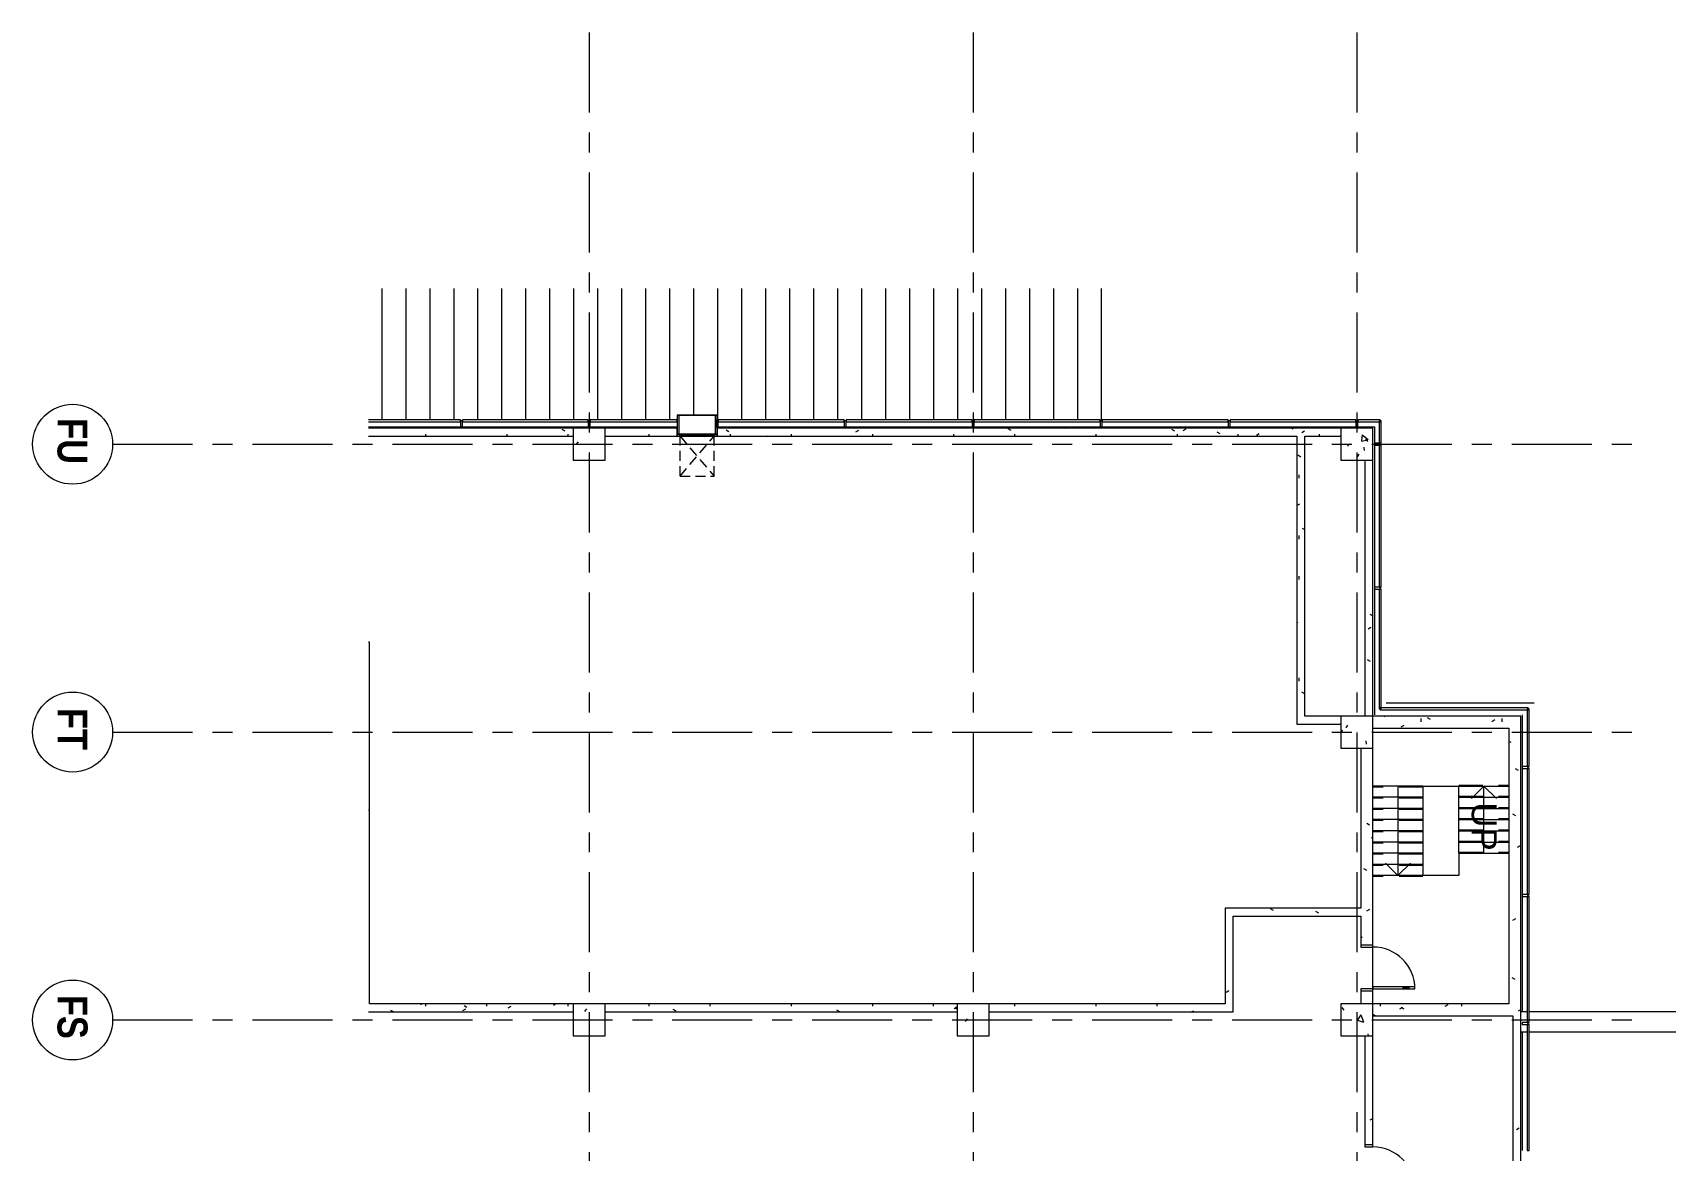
# Model space of a CAD drawing. Header units: millimetres. Extents: x 1188965 to 1321470, y -617248 to -452266.
# Drawn here: x 1188965 to 1229802, y -486118 to -458165 of the extents above; entities that cross this region are included whole.
import ezdxf

# ---------------------------------------------------------------- set-up
doc = ezdxf.new("R2010")
doc.units = ezdxf.units.MM
for name, pattern in [('Access Line', [382.3, 250, -132.3]), ('Centre', [7937.5, 1587.5, -1190.625, 3968.75, -1190.625]), ('Demolished', [1785.9375, 1190.625, -595.3125]), ('IDA - Grid Line', [3500, 2000, -500, 500, -500]), ('Overhead', [992.1875, 595.3125, -396.875])]:
    doc.linetypes.add(name, pattern=pattern)
doc.layers.get('0').update_dxf_attribs({"color": 2})
for name, color, linetype, lineweight in [('A-_--------_-3', 7, 'Continuous', 9), ('A-_ANOTGRID_E', 7, 'Continuous', 9), ('A-_CLAD----_E', 7, 'Continuous', 9), ('A-_CLAD----_E1', 7, 'Continuous', 9), ('A-_DOOR----_E', 7, 'Continuous', 9), ('A-_FLOR----_E', 7, 'Continuous', 9), ('A-_ROOFPATT_H', 7, 'Continuous', 9), ('A-_STRC----_E', 7, 'Continuous', 9), ('A-_WALL----_E', 7, 'Continuous', 9), ('A-_WALL----_H', 7, 'Continuous', 9), ('A-_WIND----_E', 7, 'Continuous', 9), ('A-COLN----_E', 7, 'Continuous', 9), ('A-COLN----_E1', 7, 'Continuous', 9), ('Stair Paths', 7, 'Continuous', 9), ('Up Arrows', 7, 'Continuous', 9)]:
    doc.layers.add(name, color=color, linetype=linetype, lineweight=lineweight)
doc.layers.add('A-_ROOF----_E', color=7, linetype='Demolished', lineweight=9, true_color=0xffcc00)
doc.styles.add('Arial', font='arial.ttf', dxfattribs={"height": 625})
doc.styles.add('Arial Narrow_B', font='ARIALNB.TTF', dxfattribs={"height": 750})
pattern_1 = [(50, (0.0002, 0.0003), (1821.8403, -159.3907), [190.5, -2095.5]), (355, (0.0002, 0.0003), (-352.428, 1910.5674), [152.4, -1676.4]), (100.451, (151.8, -13.3), (1469.4262, 1751.166), [161.9, -1780.901]), (46.184, (0.0002, 508), (2710.791, -420.428), [285.75, -3143.25]), (96.636, (226, 473), (2374.0256, 2474.276), [242.85, -2671.351]), (351.184, (0.0002, 508), (2374.05, 2474.2525), [228.6, -2514.6]), (21, (254, 381), (1516.1442, -1022.6516), [190.5, -2095.5]), (326, (254, 381), (618.021, 1841.8805), [152.4, -1676.4]), (71.451, (380.3, 295.8), (2134.1713, 819.2124), [161.9, -1780.901]), (37.5, (0.0002, 0.0003), (30.88603, 845.5504), [83.82, -1572.26, 83.82, -3300.73]), (37.5, (0.0002, 0.0003), (30.88603, 845.5504), [-1739.9, -1617.98, 83.82, -1598.93]), (7.5, (0.0002, 0.0003), (668.1966, 1001.80575), [83.82, -886.46, 83.82, -2175.51]), (7.5, (0.0002, 0.0003), (668.1966, 1001.80575), [-1054.1, -1534.16, 83.82, -557.53]), (327.5, (-566.4, 0.0003), (1355.9093, -57.2896), [83.82, -551.18, 83.82, -4526.28]), (327.5, (-566.4, 0.0003), (1355.9093, -57.2896), [-718.82, -1897.38, 83.82, -2545.08]), (317.5, (-820.4, 0.0003), (1481.2932, 254.2664), [83.82, -741.68, 83.82, -3098.8]), (317.5, (-820.4, 0.0003), (1481.2932, 254.2664), [-909.32, -1231.9, 83.82, -1783.08])]

# ---------------------------------------------------------------- blocks, each defined once
blk = doc.blocks.new('1659_F10N-PROBE_A_XF10N_R25_rvt-1-PH1 LEVEL 2 - WWTP')
at = {"layer": 'A-_WALL----_H', "true_color": 0xd4d4d4}
h = blk.add_hatch(dxfattribs=at)
h.set_pattern_fill('FP_55', color=254, style=0, pattern_type=2)
h.set_pattern_definition([(0, (0, 0), (2032, 508), [83.82, -1440.18, 83.82, -1440.18, -8128]), (0, (0, 0), (2032, 508), [-3048, 83.82, -2964.18, 83.82, -1440.18, -3556]), (0, (0, 0), (2032, 508), [-7620, 83.82, -932.18, 83.82, -2456.18]), (120, (762, 254), (-1455.9409, 1505.76362), [83.82, -1440.18, 83.82, -1440.18, -8128]), (120, (762, 254), (-1455.9409, 1505.76362), [-3048, 83.82, -2964.18, 83.82, -1440.18, -3556]), (120, (762, 254), (-1455.9409, 1505.76362), [-7620, 83.82, -932.18, 83.82, -2456.18]), (240, (1016, 1270), (-576.0591, -2013.76362), [83.82, -1440.18, 83.82, -1440.18, -8128]), (240, (1016, 1270), (-576.0591, -2013.76362), [-3048, 83.82, -2964.18, 83.82, -1440.18, -3556]), (240, (1016, 1270), (-576.0591, -2013.76362), [-7620, 83.82, -932.18, 83.82, -2456.18])])
h.paths.add_polyline_path([(837307, 300829), (837507, 300829), (837507, 300856), (837307, 300856)])
at = {"layer": 'A-COLN----_E1'}
h = blk.add_hatch(dxfattribs=at)
h.set_pattern_fill('FP_20', color=252, angle=90, style=0, pattern_type=2)
h.set_pattern_definition(pattern_1)
h.paths.add_polyline_path([(832757, 325156), (832757, 325956), (831957, 325956), (831957, 325156)])
h = blk.add_hatch(dxfattribs=at)
h.set_pattern_fill('FP_19', color=252, angle=90, style=0, pattern_type=2)
h.set_pattern_definition(pattern_1)
h.paths.add_polyline_path([(839957, 325156), (839957, 325956), (839157, 325956), (839157, 325156)])
h = blk.add_hatch(dxfattribs=at)
h.set_pattern_fill('FP_18', color=252, angle=90, style=0, pattern_type=2)
h.set_pattern_definition([(50, (0.0002, 0.0003), (1821.8403, -159.3907), [190.5, -2095.5]), (355, (0.0002, 0.0003), (-352.428, 1910.5674), [152.4, -1676.4]), (100.451, (151.8, -13.3), (1469.4262, 1751.166), [161.9, -1780.901]), (46.184, (0.0002, 508), (2710.791, -420.428), [285.75, -3143.25]), (96.636, (226, 473), (2374.0256, 2474.276), [242.85, -2671.351]), (351.184, (0.0002, 508), (2374.05, 2474.2525), [228.6, -2514.6]), (21, (254, 381), (1516.1442, -1022.6516), [190.5, -2095.5]), (326, (254, 381), (618.021, 1841.8805), [152.4, -1676.4]), (71.451, (380.3, 295.8), (2134.1713, 819.2124), [161.9, -1780.901]), (37.5, (0.0002, 0.0003), (30.88603, 845.5504), [83.82, -1572.26, 83.82, -3300.73]), (37.5, (0.0002, 0.0003), (30.88603, 845.5504), [-1739.9, -1617.98, 83.82, -1598.93]), (7.5, (0.0002, 0.0003), (668.1966, 1001.80575), [83.82, -886.46, 83.82, -2175.51]), (7.5, (0.0002, 0.0003), (668.1966, 1001.80575), [-1054.1, -1534.16, 83.82, -557.53]), (327.5, (-566.4, 0.0003), (1355.9093, -57.2896), [83.82, -551.18, 83.82, -4526.28]), (327.5, (-566.4, 0.0003), (1355.9093, -57.2896), [-718.82, -1897.38, 83.82, -2545.08]), (317.5, (-820.4, 0.0003), (1481.2932, 254.2664), [83.82, -741.68, 83.82, -3098.8]), (317.5, (-820.4, 0.0003), (1481.2932, 254.2664), [-909.32, -1231.9, 83.82, -1783.08])])
h.paths.add_polyline_path([(846357, 325156), (847157, 325156), (847157, 325956), (846357, 325956)])
h = blk.add_hatch(dxfattribs=at)
h.set_pattern_fill('FP_23', color=252, angle=90, style=0, pattern_type=2)
h.set_pattern_definition([(50, (0.0002, 0.0003), (1821.8403, -159.3907), [190.5, -2095.5]), (355, (0.0002, 0.0003), (-352.428, 1910.5674), [152.4, -1676.4]), (100.451, (151.8, -13.3), (1469.4262, 1751.166), [161.9, -1780.901]), (46.184, (0.0002, 508), (2710.791, -420.428), [285.75, -3143.25]), (96.636, (226, 473), (2374.0256, 2474.276), [242.85, -2671.351]), (351.184, (0.0002, 508), (2374.05, 2474.2525), [228.6, -2514.6]), (21, (254, 381), (1516.1442, -1022.6516), [190.5, -2095.5]), (326, (254, 381), (618.021, 1841.8805), [152.4, -1676.4]), (71.451, (380.3, 295.8), (2134.1713, 819.2124), [161.9, -1780.901]), (37.5, (0.0002, 0.0003), (30.88603, 845.5504), [83.82, -1572.26, 83.82, -3300.73]), (37.5, (0.0002, 0.0003), (30.88603, 845.5504), [-1739.9, -1617.98, 83.82, -1598.93]), (7.5, (0.0002, 0.0003), (668.1966, 1001.80575), [83.82, -886.46, 83.82, -2175.51]), (7.5, (0.0002, 0.0003), (668.1966, 1001.80575), [-1054.1, -1534.16, 83.82, -557.53]), (327.5, (-566.4, 0.0003), (1355.9093, -57.2896), [83.82, -551.18, 83.82, -4526.28]), (327.5, (-566.4, 0.0003), (1355.9093, -57.2896), [-718.82, -1897.38, 83.82, -2545.08]), (317.5, (-820.4, 0.0003), (1481.2932, 254.2664), [83.82, -741.68, 83.82, -3098.8]), (317.5, (-820.4, 0.0003), (1481.2932, 254.2664), [-909.32, -1231.9, 83.82, -1783.08])])
h.paths.add_polyline_path([(847157, 315556), (847157, 316356), (846357, 316356), (846357, 315556), (846498, 315556)])
h = blk.add_hatch(dxfattribs=at)
h.set_pattern_fill('FP_21', color=252, angle=90, style=0, pattern_type=2)
h.set_pattern_definition([(50, (0.0002, 0.0003), (1821.8403, -159.3907), [190.5, -2095.5]), (355, (0.0002, 0.0003), (-352.428, 1910.5674), [152.4, -1676.4]), (100.451, (151.8, -13.3), (1469.4262, 1751.166), [161.9, -1780.901]), (46.184, (0.0002, 508), (2710.791, -420.428), [285.75, -3143.25]), (96.636, (226, 473), (2374.0256, 2474.276), [242.85, -2671.351]), (351.184, (0.0002, 508), (2374.05, 2474.2525), [228.6, -2514.6]), (21, (254, 381), (1516.1442, -1022.6516), [190.5, -2095.5]), (326, (254, 381), (618.021, 1841.8805), [152.4, -1676.4]), (71.451, (380.3, 295.8), (2134.1713, 819.2124), [161.9, -1780.901]), (37.5, (0.0002, 0.0003), (30.88603, 845.5504), [83.82, -1572.26, 83.82, -3300.73]), (37.5, (0.0002, 0.0003), (30.88603, 845.5504), [-1739.9, -1617.98, 83.82, -1598.93]), (7.5, (0.0002, 0.0003), (668.1966, 1001.80575), [83.82, -886.46, 83.82, -2175.51]), (7.5, (0.0002, 0.0003), (668.1966, 1001.80575), [-1054.1, -1534.16, 83.82, -557.53]), (327.5, (-566.4, 0.0003), (1355.9093, -57.2896), [83.82, -551.18, 83.82, -4526.28]), (327.5, (-566.4, 0.0003), (1355.9093, -57.2896), [-718.82, -1897.38, 83.82, -2545.08]), (317.5, (-820.4, 0.0003), (1481.2932, 254.2664), [83.82, -741.68, 83.82, -3098.8]), (317.5, (-820.4, 0.0003), (1481.2932, 254.2664), [-909.32, -1231.9, 83.82, -1783.08])])
h.paths.add_polyline_path([(832757, 305956), (832757, 306756), (831957, 306756), (831957, 305956)])
h = blk.add_hatch(dxfattribs=at)
h.set_pattern_fill('FP_22', color=252, angle=90, style=0, pattern_type=2)
h.set_pattern_definition([(50, (0.0002, 0.0003), (1821.8403, -159.3907), [190.5, -2095.5]), (355, (0.0002, 0.0003), (-352.428, 1910.5674), [152.4, -1676.4]), (100.451, (151.8, -13.3), (1469.4262, 1751.166), [161.9, -1780.901]), (46.184, (0.0002, 508), (2710.791, -420.428), [285.75, -3143.25]), (96.636, (226, 473), (2374.0256, 2474.276), [242.85, -2671.351]), (351.184, (0.0002, 508), (2374.05, 2474.2525), [228.6, -2514.6]), (21, (254, 381), (1516.1442, -1022.6516), [190.5, -2095.5]), (326, (254, 381), (618.021, 1841.8805), [152.4, -1676.4]), (71.451, (380.3, 295.8), (2134.1713, 819.2124), [161.9, -1780.901]), (37.5, (0.0002, 0.0003), (30.88603, 845.5504), [83.82, -1572.26, 83.82, -3300.73]), (37.5, (0.0002, 0.0003), (30.88603, 845.5504), [-1739.9, -1617.98, 83.82, -1598.93]), (7.5, (0.0002, 0.0003), (668.1966, 1001.80575), [83.82, -886.46, 83.82, -2175.51]), (7.5, (0.0002, 0.0003), (668.1966, 1001.80575), [-1054.1, -1534.16, 83.82, -557.53]), (327.5, (-566.4, 0.0003), (1355.9093, -57.2896), [83.82, -551.18, 83.82, -4526.28]), (327.5, (-566.4, 0.0003), (1355.9093, -57.2896), [-718.82, -1897.38, 83.82, -2545.08]), (317.5, (-820.4, 0.0003), (1481.2932, 254.2664), [83.82, -741.68, 83.82, -3098.8]), (317.5, (-820.4, 0.0003), (1481.2932, 254.2664), [-909.32, -1231.9, 83.82, -1783.08])])
h.paths.add_polyline_path([(846357, 305956), (847157, 305956), (847157, 306756), (846357, 306756)])
at = {"layer": 'A-_--------_-3', "color": 252}
for p, q in [((846557, 352056), (846557, 329866)), ((847057, 329866), (847057, 351556)), ((846557, 329816), (846557, 329656)), ((847057, 329656), (847057, 329816))]:
    blk.add_line(p, q, dxfattribs=at)
at = {"layer": 'A-_ANOTGRID_E', "color": 252, "linetype": 'IDA - Grid Line'}
for p, q in [((832357, 294432), (832357, 332853)), ((839557, 294432), (839557, 332853)), ((846757, 294432), (846757, 332853)), ((822064, 325556), (979147, 325556)), ((822064, 315956), (979147, 315956)), ((822064, 306356), (979147, 306356))]:
    blk.add_line(p, q, dxfattribs=at)
at = {"layer": 'A-_ANOTGRID_E', "color": 252}
for centre in [(832357, 293432), (839557, 293432), (846757, 293432)]:
    blk.add_circle(centre, 1000, dxfattribs=at)
at = {"layer": 'A-_CLAD----_E', "color": 252}
for p, q in [((838947, 329841), (838947, 326141)), ((838997, 329841), (838947, 329841)), ((840417, 329866), (838972, 329866)), ((838972, 329866), (838972, 329816)), ((838972, 329816), (840417, 329816)), ((838997, 326141), (838997, 329841)), ((840417, 329816), (840417, 329866)), ((843617, 329866), (840467, 329866)), ((840467, 329866), (840467, 329816)), ((840467, 329816), (843617, 329816)), ((843617, 329816), (843617, 329866)), ((846817, 329866), (843667, 329866)), ((843667, 329866), (843667, 329816)), ((843667, 329816), (846817, 329816)), ((846817, 329816), (846817, 329866)), ((850017, 329866), (846867, 329866)), ((846867, 329866), (846867, 329816)), ((846867, 329816), (850017, 329816)), ((850017, 329816), (850017, 329866)), ((831747, 326141), (831747, 325581)), ((831797, 326141), (831747, 326141)), ((832332, 326166), (831772, 326166)), ((831772, 326166), (831772, 326116)), ((831772, 326116), (832332, 326116)), ((831797, 325581), (831797, 326141)), ((832332, 326116), (832332, 326166)), ((835932, 326166), (832382, 326166)), ((832382, 326166), (832382, 326116)), ((832382, 326116), (835932, 326116)), ((835932, 326116), (835932, 326166)), ((838972, 326166), (835982, 326166)), ((835982, 326166), (835982, 326116)), ((835982, 326116), (838972, 326116)), ((838947, 326141), (838997, 326141)), ((838972, 326116), (838972, 326166)), ((831747, 325581), (831797, 325581)), ((831747, 325531), (831747, 322381)), ((831797, 325531), (831747, 325531)), ((831797, 322381), (831797, 325531)), ((831747, 322381), (831797, 322381)), ((831747, 322331), (831747, 319181)), ((831797, 322331), (831747, 322331)), ((831797, 319181), (831797, 322331)), ((831747, 319181), (831797, 319181)), ((831747, 319131), (831747, 315981)), ((831797, 319131), (831747, 319131)), ((831797, 315981), (831797, 319131)), ((831747, 315981), (831797, 315981)), ((831747, 315931), (831747, 312781)), ((831797, 315931), (831747, 315931)), ((831797, 312781), (831797, 315931)), ((831747, 312781), (831797, 312781)), ((831747, 312731), (831747, 309581)), ((831797, 312731), (831747, 312731)), ((831797, 309581), (831797, 312731)), ((831747, 309581), (831797, 309581)), ((831747, 309531), (831747, 309551)), ((831747, 309551), (831797, 309551)), ((831797, 309551), (831797, 309531)), ((831797, 309531), (831747, 309531)), ((831747, 308551), (831747, 306381)), ((831797, 308551), (831747, 308551)), ((831797, 306381), (831797, 308551)), ((831747, 306381), (831797, 306381)), ((831747, 306331), (831747, 303181)), ((831797, 306331), (831747, 306331)), ((831797, 303181), (831797, 306331)), ((831747, 303181), (831797, 303181)), ((831747, 303131), (831747, 300829)), ((831797, 303131), (831747, 303131)), ((831797, 300829), (831797, 303131))]:
    blk.add_line(p, q, dxfattribs=at)
at = {"layer": 'A-_CLAD----_E1', "color": 252}
for p, q in [((838822, 326291), (838822, 329991)), ((839122, 329691), (840417, 329691)), ((840467, 329691), (843617, 329691)), ((843667, 329691), (846557, 329691)), ((847057, 329691), (850017, 329691)), ((831922, 325581), (831922, 325991)), ((831922, 325991), (832332, 325991)), ((832382, 325991), (835932, 325991)), ((835982, 325991), (839122, 325991)), ((831922, 322381), (831922, 325531)), ((831922, 319181), (831922, 322331)), ((831922, 315981), (831922, 319131)), ((831922, 312781), (831922, 315931)), ((831922, 309581), (831922, 312731)), ((831922, 306381), (831922, 308551)), ((831922, 303181), (831922, 306331)), ((831922, 300829), (831922, 303131))]:
    blk.add_line(p, q, dxfattribs=at)
at = {"layer": 'A-_CLAD----_E1', "color": 252, "extrusion": (0, 0, -1)}
for p, q in [((840417, 329841), (840417, 329691)), ((840467, 329841), (840417, 329841)), ((840417, 329691), (840467, 329691)), ((840467, 329691), (840467, 329841)), ((843617, 329841), (843617, 329691)), ((843667, 329841), (843617, 329841)), ((843617, 329691), (843667, 329691)), ((843667, 329691), (843667, 329841)), ((846817, 329841), (846817, 329691)), ((846867, 329841), (846817, 329841)), ((846817, 329691), (846867, 329691)), ((846867, 329691), (846867, 329841)), ((832332, 326141), (832332, 325991)), ((832382, 326141), (832332, 326141)), ((832332, 325991), (832382, 325991)), ((832382, 325991), (832382, 326141)), ((835932, 326141), (835932, 325991)), ((835982, 326141), (835932, 326141)), ((835932, 325991), (835982, 325991)), ((835982, 325991), (835982, 326141)), ((831922, 325581), (831772, 325581)), ((831772, 325581), (831772, 325531)), ((831772, 325531), (831922, 325531)), ((831922, 325531), (831922, 325581)), ((831922, 322381), (831772, 322381)), ((831772, 322381), (831772, 322331)), ((831772, 322331), (831922, 322331)), ((831922, 322331), (831922, 322381)), ((831922, 319181), (831772, 319181)), ((831772, 319181), (831772, 319131)), ((831772, 319131), (831922, 319131)), ((831922, 319131), (831922, 319181)), ((831922, 315981), (831772, 315981)), ((831772, 315981), (831772, 315931)), ((831772, 315931), (831922, 315931)), ((831922, 315931), (831922, 315981)), ((831922, 312781), (831772, 312781)), ((831772, 312781), (831772, 312731)), ((831772, 312731), (831922, 312731)), ((831922, 312731), (831922, 312781)), ((831922, 309581), (831772, 309581)), ((831772, 309581), (831772, 309531)), ((831922, 309531), (831922, 309581)), ((831772, 309531), (831922, 309531)), ((831922, 306381), (831772, 306381)), ((831772, 306381), (831772, 306331)), ((831772, 306331), (831922, 306331)), ((831922, 306331), (831922, 306381)), ((831922, 303181), (831772, 303181)), ((831772, 303181), (831772, 303131)), ((831772, 303131), (831922, 303131)), ((831922, 303131), (831922, 303181))]:
    blk.add_line(p, q, dxfattribs=at)
at = {"layer": 'A-_DOOR----_E', "color": 252}
for p, q in [((845982, 327006), (845932, 327006)), ((845932, 327006), (845932, 325956)), ((845932, 326856), (845982, 326856)), ((845932, 326831), (845982, 326831)), ((845932, 326731), (845982, 326731)), ((845932, 326706), (845982, 326706)), ((845957, 326831), (845957, 326731)), ((845982, 325956), (845982, 327006)), ((844932, 325956), (844882, 325956)), ((844882, 325956), (844882, 325656)), ((844932, 325656), (844932, 325956)), ((845932, 325956), (845982, 325956)), ((846032, 325956), (845982, 325956)), ((845982, 325956), (845982, 325656)), ((846032, 325656), (846032, 325956)), ((849932, 325956), (849882, 325956)), ((849882, 325956), (849882, 325756)), ((849932, 325756), (849932, 325956)), ((844882, 325656), (844932, 325656)), ((845982, 325656), (846032, 325656)), ((849882, 325756), (849932, 325756))]:
    blk.add_line(p, q, dxfattribs=at)
for centre in [(845982, 325956), (845982, 325956), (850982, 325956), (850982, 325956)]:
    blk.add_arc(centre, 1050, 90, 180, dxfattribs=at)
at = {"layer": 'A-_FLOR----_E', "color": 252}
blk.add_line((845982, 325956), (844932, 325956), dxfattribs=at)
at = {"layer": 'A-_ROOF----_E', "color": 252, "linetype": 'Continuous'}
blk.add_line((828462, 319156), (831772, 319156), dxfattribs=at)
at = {"layer": 'A-_ROOFPATT_H', "color": 252, "linetype": 'Continuous'}
for p, q in [((828462, 318563), (831747, 318563)), ((828462, 317963), (831747, 317963)), ((828462, 317363), (831747, 317363)), ((828462, 316763), (831747, 316763)), ((828462, 316163), (831747, 316163)), ((828462, 315563), (831747, 315563)), ((828462, 314963), (831747, 314963)), ((828462, 314363), (831747, 314363)), ((828462, 313763), (831747, 313763)), ((828462, 313163), (831747, 313163)), ((828462, 312563), (831747, 312563)), ((828462, 311963), (831747, 311963)), ((828462, 311363), (831747, 311363)), ((828462, 310763), (831747, 310763)), ((828462, 310163), (831747, 310163)), ((828462, 309563), (831772, 309563)), ((828462, 308963), (831632, 308963)), ((828462, 308363), (831747, 308363)), ((828462, 307763), (831747, 307763)), ((828462, 307163), (831747, 307163)), ((828462, 306563), (831747, 306563)), ((828462, 305963), (831747, 305963)), ((828462, 305363), (831747, 305363)), ((828462, 304763), (831747, 304763)), ((828462, 304163), (831747, 304163)), ((828462, 303563), (831747, 303563)), ((828462, 302963), (831747, 302963)), ((828462, 302363), (831747, 302363)), ((828462, 301763), (831747, 301763)), ((828462, 301163), (831747, 301163))]:
    blk.add_line(p, q, dxfattribs=at)
at = {"layer": 'A-_STRC----_E', "color": 252, "linetype": 'Overhead'}
for p, q in [((840882, 328106), (840882, 329356)), ((841162, 328106), (841162, 329356)), ((841442, 328106), (841442, 329356)), ((841722, 328106), (841722, 329356)), ((842002, 328106), (842002, 329356)), ((842282, 328106), (842282, 329356)), ((842562, 328106), (842562, 329356)), ((840932, 327206), (840932, 325956)), ((841212, 327206), (841212, 325956)), ((841492, 327206), (841492, 325956)), ((841772, 327206), (841772, 325956)), ((842052, 327206), (842052, 325956)), ((842332, 327206), (842332, 325956)), ((842612, 327206), (842612, 325956)), ((842892, 327206), (842892, 325956)), ((843172, 327206), (843172, 325956))]:
    blk.add_line(p, q, dxfattribs=at)
at = {"layer": 'A-_STRC----_E', "color": 252}
for p, q in [((840907, 328106), (840907, 329356)), ((841187, 328106), (841187, 329356)), ((841467, 328106), (841467, 329356)), ((841747, 328106), (841747, 329356)), ((842027, 328106), (842027, 329356)), ((842307, 328106), (842307, 329356)), ((842587, 328106), (842587, 329356)), ((840907, 327206), (840907, 328106)), ((841187, 328106), (840907, 328106)), ((841467, 328106), (841187, 328106)), ((841747, 328106), (841467, 328106)), ((842027, 328106), (841747, 328106)), ((842307, 328106), (842027, 328106)), ((842587, 328106), (842307, 328106)), ((842587, 328106), (843147, 328106)), ((843147, 328106), (843147, 327206)), ((840907, 327206), (840907, 325956)), ((840907, 327206), (841187, 327206)), ((841187, 327206), (841467, 327206)), ((841187, 327206), (841187, 325956)), ((841467, 327206), (841747, 327206)), ((841467, 327206), (841467, 325956)), ((841747, 327206), (842027, 327206)), ((841747, 327206), (841747, 325956)), ((842027, 327206), (842307, 327206)), ((842027, 327206), (842027, 325956)), ((842307, 327206), (842587, 327206)), ((842307, 327206), (842307, 325956)), ((842587, 327206), (842867, 327206)), ((842587, 327206), (842587, 325956)), ((842867, 327206), (843147, 327206)), ((842867, 327206), (842867, 325956)), ((843147, 327206), (843147, 325956))]:
    blk.add_line(p, q, dxfattribs=at)
at = {"layer": 'A-_WALL----_E', "color": 252}
for p, q in [((846357, 329656), (839157, 329656)), ((839157, 329656), (839157, 329356)), ((846657, 329656), (846357, 329656)), ((850957, 329656), (846657, 329656)), ((839157, 329356), (839157, 325956)), ((839457, 329356), (846357, 329356)), ((839457, 325956), (839457, 329356)), ((846357, 329356), (846357, 325956)), ((846657, 325956), (846657, 329456)), ((846657, 329456), (850957, 329456)), ((839157, 325956), (832757, 325956)), ((844882, 325956), (839957, 325956)), ((846357, 325956), (846032, 325956)), ((849882, 325956), (847157, 325956)), ((832757, 325756), (839157, 325756)), ((839957, 325656), (843957, 325656)), ((843957, 325656), (843957, 322456)), ((844157, 322456), (844157, 325656)), ((844157, 325656), (844882, 325656)), ((846032, 325656), (846357, 325656)), ((847157, 325756), (849882, 325756)), ((831957, 325156), (831957, 309551)), ((832157, 324256), (832157, 325156)), ((839157, 325156), (839157, 324256)), ((839357, 324256), (839357, 325156)), ((839157, 324256), (832157, 324256)), ((839357, 324056), (839357, 324256)), ((832157, 309551), (832157, 324056)), ((832157, 324056), (839357, 324056)), ((843957, 322456), (843957, 322256)), ((843957, 322256), (846357, 322256)), ((846357, 322456), (844157, 322456)), ((846557, 322456), (846357, 322456)), ((846357, 322256), (846357, 316356)), ((846557, 316356), (846557, 322456)), ((846357, 315556), (846357, 306756)), ((846557, 306756), (846557, 315556)), ((831957, 309551), (832157, 309551)), ((831957, 308554), (831957, 306756)), ((832157, 308554), (831957, 308554)), ((832157, 306756), (832157, 308554)), ((831957, 305956), (831957, 300829)), ((832157, 300829), (832157, 305956)), ((846357, 305956), (846357, 300856)), ((846557, 300856), (846557, 305956)), ((837507, 300856), (837307, 300856)), ((837307, 300856), (837307, 300829)), ((846357, 300856), (837507, 300856)), ((846557, 300829), (846557, 300856))]:
    blk.add_line(p, q, dxfattribs=at)
at = {"layer": 'A-_WALL----_H', "color": 252, "linetype": 'Continuous'}
for p, q in [((840515, 329596), (840473, 329524)), ((842436, 329576), (842394, 329648)), ((843570, 329644), (843563, 329656)), ((846532, 329594), (846496, 329656)), ((849493, 329544), (849451, 329617)), ((839216, 329184), (839300, 329184)), ((839821, 329410), (839789, 329356)), ((841648, 329528), (841606, 329455)), ((844264, 329458), (844222, 329530)), ((845744, 329510), (845702, 329437)), ((839288, 328932), (839246, 329004)), ((846357, 328168), (846412, 328168)), ((846414, 327766), (846372, 327839)), ((839245, 327396), (839203, 327324)), ((839216, 327152), (839300, 327152)), ((839425, 326664), (839383, 326736)), ((846482, 326632), (846440, 326705)), ((846488, 326734), (846446, 326661)), ((836653, 325956), (836613, 325886)), ((836971, 325834), (836929, 325906)), ((837789, 325891), (837747, 325818)), ((839176, 326263), (839157, 326229)), ((842200, 325920), (842180, 325956)), ((846296, 325938), (846286, 325956)), ((846357, 326136), (846412, 326136)), ((846657, 326011), (846632, 325968)), ((849258, 325889), (849219, 325956)), ((835961, 325773), (835951, 325756)), ((841884, 325872), (841842, 325800)), ((843018, 325804), (842976, 325732)), ((844028, 325802), (843986, 325875)), ((844699, 325656), (844680, 325689)), ((832104, 324612), (832157, 324612)), ((834499, 324256), (834463, 324194)), ((844084, 324602), (844042, 324530)), ((831983, 323963), (831957, 323918)), ((832063, 324174), (832022, 324246)), ((832677, 324149), (832635, 324077)), ((832718, 324056), (832715, 324060)), ((833120, 324104), (833204, 324104)), ((833891, 324056), (833849, 324128)), ((834644, 324104), (834728, 324104)), ((835660, 324104), (835744, 324104)), ((836824, 324056), (836811, 324079)), ((838200, 324104), (838284, 324104)), ((838600, 324249), (838558, 324176)), ((844016, 323469), (843974, 323396)), ((832131, 323040), (832090, 323112)), ((832104, 322580), (832157, 322580)), ((846060, 322283), (846018, 322355)), ((832101, 322135), (832059, 322063)), ((846557, 321422), (846526, 321475)), ((832014, 321212), (831972, 321285)), ((832033, 321001), (831991, 320929)), ((832104, 321056), (832157, 321056)), ((846357, 320548), (846412, 320548)), ((832104, 319024), (832157, 319024)), ((846357, 319024), (846412, 319024)), ((831964, 318250), (831957, 318262)), ((832015, 316906), (831973, 316833)), ((832104, 316992), (832157, 316992)), ((846357, 316992), (846412, 316992)), ((832104, 315468), (832157, 315468)), ((846468, 315479), (846427, 315552)), ((846487, 315556), (846459, 315509)), ((846357, 314960), (846412, 314960)), ((832104, 313436), (832157, 313436)), ((846357, 313436), (846412, 313436)), ((832050, 313021), (832008, 313093)), ((846551, 312619), (846509, 312547)), ((832104, 311404), (832157, 311404)), ((846357, 311404), (846412, 311404)), ((832157, 310803), (832144, 310826)), ((832046, 309849), (832004, 309776)), ((832104, 309880), (832157, 309880)), ((846357, 309372), (846412, 309372)), ((846533, 308524), (846491, 308451)), ((832104, 307848), (832157, 307848)), ((846357, 307848), (846412, 307848)), ((832028, 305753), (831986, 305680)), ((832104, 305816), (832157, 305816)), ((846357, 305816), (846412, 305816)), ((846387, 305460), (846357, 305512)), ((832104, 304292), (832157, 304292)), ((846455, 304327), (846413, 304399)), ((846357, 303784), (846412, 303784)), ((846446, 303294), (846404, 303222)), ((846523, 303193), (846481, 303265)), ((832104, 302260), (832157, 302260)), ((846357, 302260), (846412, 302260)), ((846378, 302161), (846357, 302124)), ((846557, 301454), (846522, 301394)), ((840346, 300856), (840345, 300854)), ((841519, 300856), (841503, 300829))]:
    blk.add_line(p, q, dxfattribs=at)
at = {"layer": 'A-_WIND----_E', "color": 252}
for p, q in [((832107, 309551), (831632, 309551)), ((831632, 309551), (831632, 309501)), ((832157, 309551), (832107, 309551)), ((832107, 309551), (832107, 309501)), ((832107, 309501), (832107, 309551)), ((832157, 309501), (832157, 309551)), ((831632, 309501), (832107, 309501)), ((831632, 309501), (831632, 308601)), ((832107, 309501), (832122, 309501)), ((832107, 309501), (832107, 308601)), ((832107, 308601), (832107, 309501)), ((832157, 309501), (832122, 309501)), ((832122, 309501), (832122, 309451)), ((832122, 309451), (832122, 308651)), ((832122, 309451), (832157, 309451)), ((832136, 309451), (832136, 308651)), ((832144, 309451), (832136, 309451)), ((832144, 308651), (832144, 309451)), ((832157, 309451), (832157, 309501)), ((832157, 308651), (832157, 309451)), ((832107, 308601), (831632, 308601)), ((831632, 308601), (831632, 308551)), ((831632, 308551), (832107, 308551)), ((832122, 308601), (832107, 308601)), ((832107, 308601), (832107, 308551)), ((832107, 308551), (832107, 308601)), ((832107, 308551), (832157, 308551)), ((832157, 308651), (832122, 308651)), ((832122, 308651), (832122, 308601)), ((832122, 308601), (832157, 308601)), ((832136, 308651), (832144, 308651)), ((832157, 308601), (832157, 308651)), ((832157, 308551), (832157, 308601))]:
    blk.add_line(p, q, dxfattribs=at)
at = {"layer": 'A-_WIND----_E', "color": 252, "linetype": 'Centre'}
for p, q in [((831632, 308551), (831632, 309551)), ((831632, 308972), (831632, 308656))]:
    blk.add_line(p, q, dxfattribs=at)
at = {"layer": 'A-_WIND----_E', "color": 252, "linetype": 'Access Line'}
for p, q in [((833157, 309476), (832157, 309476)), ((832157, 308626), (833157, 309476)), ((833157, 308626), (832157, 309476)), ((833157, 308626), (833157, 309476)), ((833157, 308626), (832157, 308626))]:
    blk.add_line(p, q, dxfattribs=at)
at = {"layer": 'A-COLN----_E', "color": 252}
for p, q in [((831957, 325956), (831957, 325156)), ((832757, 325956), (831957, 325956)), ((832757, 325156), (832757, 325956)), ((839157, 325956), (839157, 325156)), ((839957, 325956), (839157, 325956)), ((839957, 325156), (839957, 325956)), ((846357, 325956), (846357, 325156)), ((847157, 325956), (846357, 325956)), ((847157, 325156), (847157, 325956)), ((831957, 325156), (832757, 325156)), ((839157, 325156), (839957, 325156)), ((846357, 325156), (847157, 325156)), ((846357, 316356), (846357, 315556)), ((847157, 316356), (846357, 316356)), ((847157, 315556), (847157, 316356)), ((846357, 315556), (847157, 315556)), ((831957, 306756), (831957, 305956)), ((832757, 306756), (831957, 306756)), ((832757, 305956), (832757, 306756)), ((846357, 306756), (846357, 305956)), ((847157, 306756), (846357, 306756)), ((847157, 305956), (847157, 306756)), ((831957, 305956), (832757, 305956)), ((846357, 305956), (847157, 305956))]:
    blk.add_line(p, q, dxfattribs=at)
at = {"layer": 'Up Arrows', "color": 252}
for p, q in [((840907, 328731), (841220, 329044)), ((841187, 328731), (840907, 328731)), ((840907, 328731), (841220, 328419)), ((841467, 328731), (841187, 328731)), ((841747, 328731), (841467, 328731)), ((842027, 328731), (841747, 328731)), ((842307, 328731), (842027, 328731)), ((842587, 328731), (842307, 328731)), ((843147, 326581), (842835, 326894)), ((840907, 326581), (841187, 326581)), ((841187, 326581), (841467, 326581)), ((841467, 326581), (841747, 326581)), ((841747, 326581), (842027, 326581)), ((842027, 326581), (842307, 326581)), ((842307, 326581), (842587, 326581)), ((842587, 326581), (842867, 326581)), ((843147, 326581), (842835, 326269)), ((842867, 326581), (843147, 326581))]:
    blk.add_line(p, q, dxfattribs=at)
at = {"layer": 'A-_ANOTGRID_E', "color": 252, "style": 'Arial Narrow_B'}
for s, p in [('FU', (831706, 293054)), ('FT', (838956, 293054)), ('FS', (846131, 293054))]:
    blk.add_text(s, height=750, dxfattribs=at).set_placement(p)
at = {"layer": 'Stair Paths', "color": 252, "style": 'Arial'}
blk.add_text('UP', height=625, dxfattribs=at).set_placement((841312, 328427))

msp = doc.modelspace()

# ---------------------------------------------------------------- block references
at = {"lineweight": 5, "rotation": 270}
msp.add_blockref('1659_F10N-PROBE_A_XF10N_R25_rvt-1-PH1 LEVEL 2 - WWTP', (896532.219, 363898.911), dxfattribs=at)

doc.saveas('drawing.dxf')
